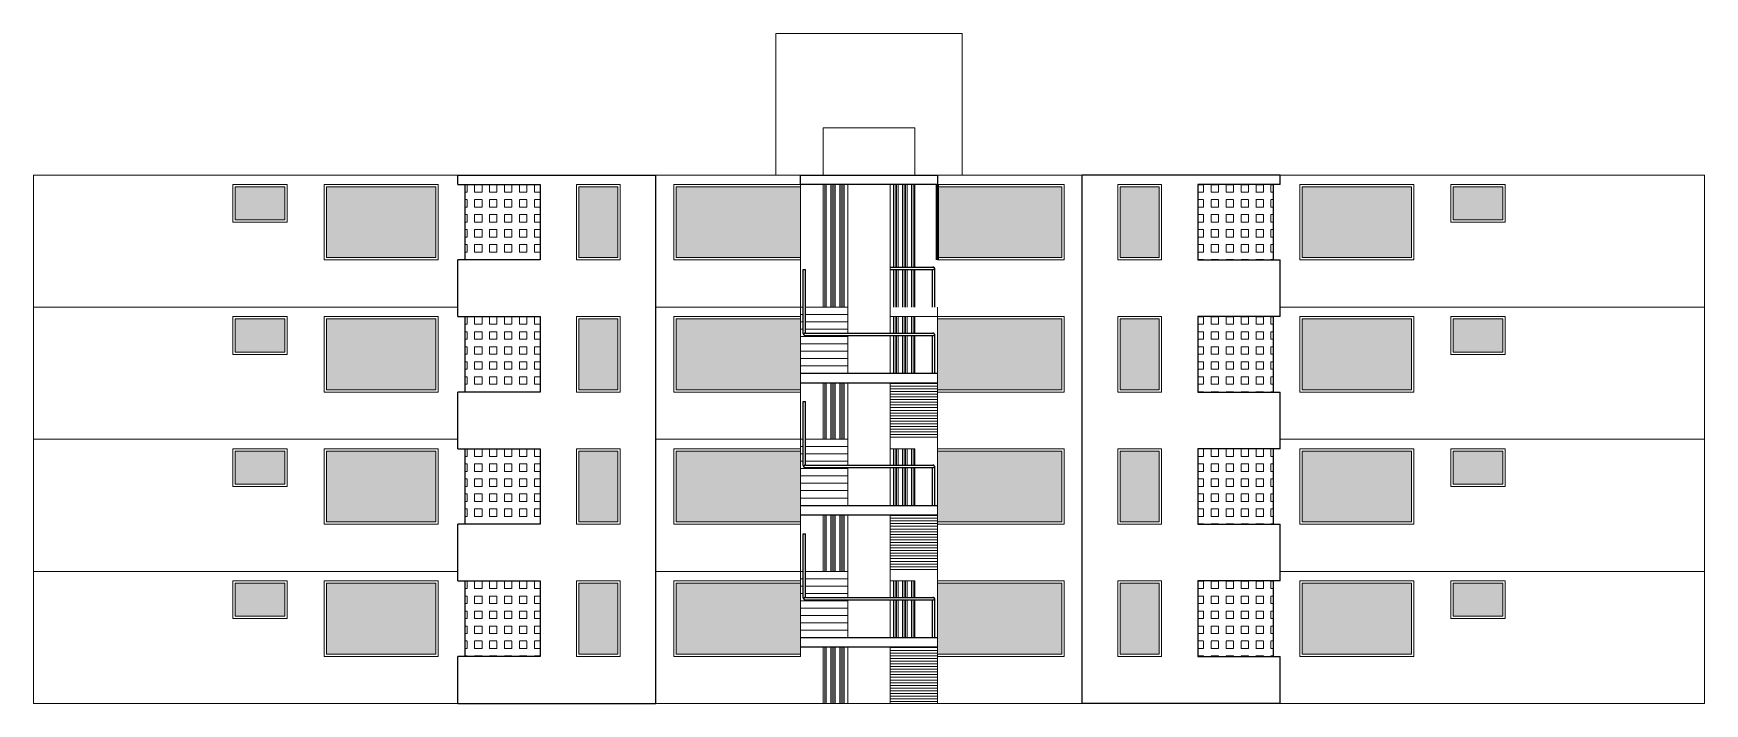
# Model space of a CAD drawing. Header units: millimetres. Extents: x 287 to 445, y 520 to 576.
# Drawn here: x 371.1 to 406.55, y 520.49 to 534.69 of the extents above; entities that cross this region are included whole.
import ezdxf

# ---------------------------------------------------------------- set-up
doc = ezdxf.new("R2010")
doc.units = ezdxf.units.MM
doc.header["$LTSCALE"] = 0.015
doc.layers.add('02 PrimerPlano', color=50, linetype='Continuous')
doc.layers.add('03 SegundoPlano', color=81, linetype='Continuous')
for name, color, linetype, lineweight in [('Muebles', 11, 'Continuous', 20), ('Muros', 41, 'Continuous', 60), ('Puertas', 31, 'Continuous', 20), ('Texturas', 38, 'Continuous', 0), ('Ventanas', 130, 'Continuous', 20)]:
    doc.layers.add(name, color=color, linetype=linetype, lineweight=lineweight)
pattern_1 = [(90, (-24.99358, 11.89692), (-0.1905, 1e-17), []), (90, (-24.96183, 11.92867), (-0.1905, 1e-17), []), (90, (-24.93008, 11.96042), (-0.1905, 1e-17), []), (90, (-24.89833, 11.99217), (-0.1905, 1e-17), [])]

msp = doc.modelspace()

# ---------------------------------------------------------------- hatches: boundary and pattern name
at = {"layer": 'Muebles'}
h = msp.add_hatch(color=5, dxfattribs=at)
h.set_gradient(color1=(0, 0, 255), one_color=1, tint=1, name='INVHEMISPHERICAL')
h.paths.add_polyline_path([(383.493, 531.44), (382.666, 531.44), (382.666, 529.94), (383.493, 529.94)])
h = msp.add_hatch(color=5, dxfattribs=at)
h.set_gradient(color1=(0, 0, 255), one_color=1, tint=1, name='INVHEMISPHERICAL')
h.paths.add_polyline_path([(387.369, 531.44), (384.732, 531.44), (384.732, 529.94), (387.369, 529.94)])
h = msp.add_hatch(color=5, dxfattribs=at)
h.set_gradient(color1=(0, 0, 255), one_color=1, tint=1, name='INVHEMISPHERICAL')
h.paths.add_polyline_path([(394.153, 531.44), (394.98, 531.44), (394.98, 529.94), (394.153, 529.94)])
h = msp.add_hatch(color=5, dxfattribs=at)
h.set_gradient(color1=(0, 0, 255), one_color=1, tint=1, name='INVHEMISPHERICAL')
h.paths.add_polyline_path([(383.493, 528.64), (382.666, 528.64), (382.666, 527.14), (383.493, 527.14)])
h = msp.add_hatch(color=5, dxfattribs=at)
h.set_gradient(color1=(0, 0, 255), one_color=1, tint=1, name='INVHEMISPHERICAL')
h.paths.add_polyline_path([(394.153, 528.64), (394.98, 528.64), (394.98, 527.14), (394.153, 527.14)])
h = msp.add_hatch(dxfattribs=at)
h.set_pattern_fill('LINE', color=256, scale=0.018, style=0)
h.set_pattern_definition([(0, (-24.993576, 17.49692), (0, 0.05715), [])])
h.paths.add_polyline_path([(390.273, 527.29), (389.273, 527.29), (389.273, 526.09), (390.273, 526.09)])
h = msp.add_hatch(color=5, dxfattribs=at)
h.set_gradient(color1=(0, 0, 255), one_color=1, tint=1, name='INVHEMISPHERICAL')
h.paths.add_polyline_path([(383.493, 525.84), (382.666, 525.84), (382.666, 524.34), (383.493, 524.34)])
h = msp.add_hatch(color=5, dxfattribs=at)
h.set_gradient(color1=(0, 0, 255), one_color=1, tint=1, name='INVHEMISPHERICAL')
h.paths.add_polyline_path([(394.153, 525.84), (394.98, 525.84), (394.98, 524.34), (394.153, 524.34)])
h = msp.add_hatch(dxfattribs=at)
h.set_pattern_fill('LINE', color=256, scale=0.018, style=0)
h.set_pattern_definition([(0, (-24.993576, 14.69692), (0, 0.05715), [])])
h.paths.add_polyline_path([(390.273, 524.49), (389.273, 524.49), (389.273, 523.29), (390.273, 523.29)])
h = msp.add_hatch(color=5, dxfattribs=at)
h.set_gradient(color1=(0, 0, 255), one_color=1, tint=1, name='INVHEMISPHERICAL')
h.paths.add_polyline_path([(383.493, 523.04), (382.666, 523.04), (382.666, 521.54), (383.493, 521.54)])
h = msp.add_hatch(color=5, dxfattribs=at)
h.set_gradient(color1=(0, 0, 255), one_color=1, tint=1, name='INVHEMISPHERICAL')
h.paths.add_polyline_path([(394.153, 523.04), (394.98, 523.04), (394.98, 521.54), (394.153, 521.54)])
h = msp.add_hatch(dxfattribs=at)
h.set_pattern_fill('LINE', color=256, scale=0.018, style=0)
h.set_pattern_definition([(0, (-24.993576, 11.89692), (0, 0.05715), [])])
h.paths.add_polyline_path([(390.273, 521.69), (389.273, 521.69), (389.273, 520.49), (390.273, 520.49)])
at = {"layer": 'Texturas'}
h = msp.add_hatch(dxfattribs=at)
h.set_pattern_fill('ANSI34', color=256, scale=0.01, angle=45, style=0)
h.set_pattern_definition(pattern_1)
h.paths.add_polyline_path([(388.373, 531.49), (387.848, 531.49), (387.848, 528.89), (388.373, 528.89)])
h = msp.add_hatch(dxfattribs=at)
h.set_pattern_fill('ANSI34', color=256, scale=0.01, angle=45, style=0)
h.set_pattern_definition(pattern_1)
h.paths.add_polyline_path([(389.798, 531.49), (389.273, 531.49), (389.273, 529.74), (389.798, 529.74)])
h.paths.add_polyline_path([(389.798, 529.69), (389.273, 529.69), (389.273, 528.89), (389.798, 528.89)])
h.paths.add_polyline_path([(389.798, 528.69), (389.273, 528.69), (389.273, 528.34), (389.798, 528.34)])
h.paths.add_polyline_path([(389.798, 528.29), (389.273, 528.29), (389.273, 527.49), (389.798, 527.49)])
h = msp.add_hatch(dxfattribs=at)
h.set_pattern_fill('ANSI34', color=256, scale=0.01, angle=45, style=0)
h.set_pattern_definition(pattern_1)
h.paths.add_polyline_path([(388.373, 527.29), (387.848, 527.29), (387.848, 526.09), (388.373, 526.09)])
h.paths.add_polyline_path([(388.373, 524.49), (387.848, 524.49), (387.848, 523.29), (388.373, 523.29)])
h.paths.add_polyline_path([(389.798, 525.49), (389.273, 525.49), (389.273, 524.69), (389.798, 524.69)])
h.paths.add_polyline_path([(389.798, 525.89), (389.273, 525.89), (389.273, 525.54), (389.798, 525.54)])
h.paths.add_polyline_path([(389.798, 523.09), (389.273, 523.09), (389.273, 522.74), (389.798, 522.74)])
h.paths.add_polyline_path([(389.798, 522.69), (389.273, 522.69), (389.273, 521.89), (389.798, 521.89)])
h = msp.add_hatch(dxfattribs=at)
h.set_pattern_fill('ANSI34', color=256, scale=0.01, angle=45, style=0)
h.set_pattern_definition(pattern_1)
h.paths.add_polyline_path([(388.373, 521.69), (387.848, 521.69), (387.848, 520.49), (388.373, 520.49)])
at = {"layer": 'Ventanas'}
h = msp.add_hatch(dxfattribs=at)
h.set_pattern_fill('SQUARE', color=256, scale=0.05, style=0)
h.set_pattern_definition([(0, (-24.99358, 11.89692), (0, 0.15875), [0.15875, -0.15875]), (90, (-24.99358, 11.89692), (-0.15875, 1e-17), [0.15875, -0.15875])])
h.paths.add_polyline_path([(381.848, 531.49), (380.248, 531.49), (380.248, 529.89), (381.848, 529.89)])
h = msp.add_hatch(dxfattribs=at)
h.set_pattern_fill('SQUARE', color=256, scale=0.05, style=0)
h.set_pattern_definition([(180, (802.63934, 11.89692), (0, 0.15875), [0.15875, -0.15875]), (90, (802.63934, 11.89692), (0.15875, 1e-17), [0.15875, -0.15875])])
h.paths.add_polyline_path([(395.798, 531.49), (397.398, 531.49), (397.398, 529.89), (395.798, 529.89)])
h = msp.add_hatch(color=5, dxfattribs=at)
h.set_gradient(color1=(0, 0, 255), one_color=1, tint=1, name='INVHEMISPHERICAL')
h.paths.add_polyline_path([(376.431, 531.44), (375.374, 531.44), (375.374, 530.74), (376.431, 530.74)])
h = msp.add_hatch(color=5, dxfattribs=at)
h.set_gradient(color1=(0, 0, 255), one_color=1, tint=1, name='INVHEMISPHERICAL')
h.paths.add_polyline_path([(379.636, 531.44), (377.316, 531.44), (377.316, 529.94), (379.636, 529.94)])
h = msp.add_hatch(color=5, dxfattribs=at)
h.set_gradient(color1=(0, 0, 255), one_color=1, tint=1, name='INVHEMISPHERICAL')
h.paths.add_polyline_path([(390.277, 531.44), (392.914, 531.44), (392.914, 529.94), (390.277, 529.94)])
h = msp.add_hatch(color=5, dxfattribs=at)
h.set_gradient(color1=(0, 0, 255), one_color=1, tint=1, name='INVHEMISPHERICAL')
h.paths.add_polyline_path([(398.01, 531.44), (400.33, 531.44), (400.33, 529.94), (398.01, 529.94)])
h = msp.add_hatch(color=5, dxfattribs=at)
h.set_gradient(color1=(0, 0, 255), one_color=1, tint=1, name='INVHEMISPHERICAL')
h.paths.add_polyline_path([(401.215, 531.44), (402.272, 531.44), (402.272, 530.74), (401.215, 530.74)])
h = msp.add_hatch(color=5, dxfattribs=at)
h.set_gradient(color1=(0, 0, 255), one_color=1, tint=1, name='INVHEMISPHERICAL')
h.paths.add_polyline_path([(376.431, 528.64), (375.374, 528.64), (375.374, 527.94), (376.431, 527.94)])
h = msp.add_hatch(color=5, dxfattribs=at)
h.set_gradient(color1=(0, 0, 255), one_color=1, tint=1, name='INVHEMISPHERICAL')
h.paths.add_polyline_path([(379.636, 528.64), (377.316, 528.64), (377.316, 527.14), (379.636, 527.14)])
h = msp.add_hatch(dxfattribs=at)
h.set_pattern_fill('SQUARE', color=256, scale=0.05, style=0)
h.set_pattern_definition([(0, (-24.99358, 9.09692), (0, 0.15875), [0.15875, -0.15875]), (90, (-24.99358, 9.09692), (-0.15875, 1e-17), [0.15875, -0.15875])])
h.paths.add_polyline_path([(381.848, 528.69), (380.248, 528.69), (380.248, 527.09), (381.848, 527.09)])
h = msp.add_hatch(color=5, dxfattribs=at)
h.set_gradient(color1=(0, 0, 255), one_color=1, tint=1, name='INVHEMISPHERICAL')
h.paths.add_polyline_path([(387.369, 528.64), (384.732, 528.64), (384.732, 527.14), (387.369, 527.14)])
h = msp.add_hatch(color=5, dxfattribs=at)
h.set_gradient(color1=(0, 0, 255), one_color=1, tint=1, name='INVHEMISPHERICAL')
h.paths.add_polyline_path([(390.277, 528.64), (392.914, 528.64), (392.914, 527.14), (390.277, 527.14)])
h = msp.add_hatch(dxfattribs=at)
h.set_pattern_fill('SQUARE', color=256, scale=0.05, style=0)
h.set_pattern_definition([(180, (802.63934, 9.09692), (0, 0.15875), [0.15875, -0.15875]), (90, (802.63934, 9.09692), (0.15875, 1e-17), [0.15875, -0.15875])])
h.paths.add_polyline_path([(395.798, 528.69), (397.398, 528.69), (397.398, 527.09), (395.798, 527.09)])
h = msp.add_hatch(color=5, dxfattribs=at)
h.set_gradient(color1=(0, 0, 255), one_color=1, tint=1, name='INVHEMISPHERICAL')
h.paths.add_polyline_path([(398.01, 528.64), (400.33, 528.64), (400.33, 527.14), (398.01, 527.14)])
h = msp.add_hatch(color=5, dxfattribs=at)
h.set_gradient(color1=(0, 0, 255), one_color=1, tint=1, name='INVHEMISPHERICAL')
h.paths.add_polyline_path([(401.215, 528.64), (402.272, 528.64), (402.272, 527.94), (401.215, 527.94)])
h = msp.add_hatch(color=5, dxfattribs=at)
h.set_gradient(color1=(0, 0, 255), one_color=1, tint=1, name='INVHEMISPHERICAL')
h.paths.add_polyline_path([(376.431, 525.84), (375.374, 525.84), (375.374, 525.14), (376.431, 525.14)])
h = msp.add_hatch(color=5, dxfattribs=at)
h.set_gradient(color1=(0, 0, 255), one_color=1, tint=1, name='INVHEMISPHERICAL')
h.paths.add_polyline_path([(379.636, 525.84), (377.316, 525.84), (377.316, 524.34), (379.636, 524.34)])
h = msp.add_hatch(dxfattribs=at)
h.set_pattern_fill('SQUARE', color=256, scale=0.05, style=0)
h.set_pattern_definition([(0, (-24.99358, 6.29692), (0, 0.15875), [0.15875, -0.15875]), (90, (-24.99358, 6.29692), (-0.15875, 1e-17), [0.15875, -0.15875])])
h.paths.add_polyline_path([(381.848, 525.89), (380.248, 525.89), (380.248, 524.29), (381.848, 524.29)])
h = msp.add_hatch(color=5, dxfattribs=at)
h.set_gradient(color1=(0, 0, 255), one_color=1, tint=1, name='INVHEMISPHERICAL')
h.paths.add_polyline_path([(387.369, 525.84), (384.732, 525.84), (384.732, 524.34), (387.369, 524.34)])
h = msp.add_hatch(color=5, dxfattribs=at)
h.set_gradient(color1=(0, 0, 255), one_color=1, tint=1, name='INVHEMISPHERICAL')
h.paths.add_polyline_path([(390.277, 525.84), (392.914, 525.84), (392.914, 524.34), (390.277, 524.34)])
h = msp.add_hatch(dxfattribs=at)
h.set_pattern_fill('SQUARE', color=256, scale=0.05, style=0)
h.set_pattern_definition([(180, (802.63934, 6.29692), (0, 0.15875), [0.15875, -0.15875]), (90, (802.63934, 6.29692), (0.15875, 1e-17), [0.15875, -0.15875])])
h.paths.add_polyline_path([(395.798, 525.89), (397.398, 525.89), (397.398, 524.29), (395.798, 524.29)])
h = msp.add_hatch(color=5, dxfattribs=at)
h.set_gradient(color1=(0, 0, 255), one_color=1, tint=1, name='INVHEMISPHERICAL')
h.paths.add_polyline_path([(398.01, 525.84), (400.33, 525.84), (400.33, 524.34), (398.01, 524.34)])
h = msp.add_hatch(color=5, dxfattribs=at)
h.set_gradient(color1=(0, 0, 255), one_color=1, tint=1, name='INVHEMISPHERICAL')
h.paths.add_polyline_path([(401.215, 525.84), (402.272, 525.84), (402.272, 525.14), (401.215, 525.14)])
h = msp.add_hatch(color=5, dxfattribs=at)
h.set_gradient(color1=(0, 0, 255), one_color=1, tint=1, name='INVHEMISPHERICAL')
h.paths.add_polyline_path([(376.431, 523.04), (375.374, 523.04), (375.374, 522.34), (376.431, 522.34)])
h = msp.add_hatch(color=5, dxfattribs=at)
h.set_gradient(color1=(0, 0, 255), one_color=1, tint=1, name='INVHEMISPHERICAL')
h.paths.add_polyline_path([(379.636, 523.04), (377.316, 523.04), (377.316, 521.54), (379.636, 521.54)])
h = msp.add_hatch(dxfattribs=at)
h.set_pattern_fill('SQUARE', color=256, scale=0.05, style=0)
h.set_pattern_definition([(0, (-24.99358, 3.49692), (0, 0.15875), [0.15875, -0.15875]), (90, (-24.99358, 3.49692), (-0.15875, 1e-17), [0.15875, -0.15875])])
h.paths.add_polyline_path([(381.848, 523.09), (380.248, 523.09), (380.248, 521.49), (381.848, 521.49)])
h = msp.add_hatch(color=5, dxfattribs=at)
h.set_gradient(color1=(0, 0, 255), one_color=1, tint=1, name='INVHEMISPHERICAL')
h.paths.add_polyline_path([(387.369, 523.04), (384.732, 523.04), (384.732, 521.54), (387.369, 521.54)])
h = msp.add_hatch(color=5, dxfattribs=at)
h.set_gradient(color1=(0, 0, 255), one_color=1, tint=1, name='INVHEMISPHERICAL')
h.paths.add_polyline_path([(390.277, 523.04), (392.914, 523.04), (392.914, 521.54), (390.277, 521.54)])
h = msp.add_hatch(dxfattribs=at)
h.set_pattern_fill('SQUARE', color=256, scale=0.05, style=0)
h.set_pattern_definition([(180, (802.63934, 3.49692), (0, 0.15875), [0.15875, -0.15875]), (90, (802.63934, 3.49692), (0.15875, 1e-17), [0.15875, -0.15875])])
h.paths.add_polyline_path([(395.798, 523.09), (397.398, 523.09), (397.398, 521.49), (395.798, 521.49)])
h = msp.add_hatch(color=5, dxfattribs=at)
h.set_gradient(color1=(0, 0, 255), one_color=1, tint=1, name='INVHEMISPHERICAL')
h.paths.add_polyline_path([(398.01, 523.04), (400.33, 523.04), (400.33, 521.54), (398.01, 521.54)])
h = msp.add_hatch(color=5, dxfattribs=at)
h.set_gradient(color1=(0, 0, 255), one_color=1, tint=1, name='INVHEMISPHERICAL')
h.paths.add_polyline_path([(401.215, 523.04), (402.272, 523.04), (402.272, 522.34), (401.215, 522.34)])

# ---------------------------------------------------------------- linework, layer by layer
for p, q in [((387.423, 529.69), (387.473, 529.69)), ((387.423, 528.334), (387.423, 529.69)), ((387.473, 528.34), (387.473, 529.69)), ((389.273, 529.74), (390.187, 529.74)), ((389.273, 529.69), (390.173, 529.69)), ((390.173, 528.89), (390.173, 529.69)), ((390.223, 528.89), (390.223, 529.69)), ((387.473, 528.34), (390.18, 528.34)), ((387.48, 528.29), (390.173, 528.29)), ((390.173, 527.49), (390.173, 528.29)), ((390.223, 527.49), (390.223, 528.29)), ((387.423, 526.89), (387.473, 526.89)), ((387.423, 525.534), (387.423, 526.89)), ((387.473, 525.54), (387.473, 526.89)), ((387.458, 525.49), (390.173, 525.49)), ((387.473, 525.54), (390.187, 525.54)), ((390.173, 524.69), (390.173, 525.49)), ((390.223, 524.69), (390.223, 525.49)), ((387.423, 522.734), (387.423, 524.09)), ((387.423, 524.09), (387.473, 524.09)), ((387.473, 522.74), (387.473, 524.09)), ((387.458, 522.69), (390.173, 522.69)), ((387.473, 522.74), (390.187, 522.74)), ((390.173, 521.89), (390.173, 522.69)), ((390.223, 521.89), (390.223, 522.69))]:
    msp.add_line(p, q)
for centre, radius, start, end in [((390.183, 529.715), 0.0263, 246.1981, 98.5499), ((390.173, 529.69), 0.05, 360, 48.3582), ((387.472, 528.34), 0.05, 180, 244.8513), ((387.469, 528.315), 0.0263, 81.4501, 293.8019), ((390.183, 528.315), 0.0263, 246.1981, 98.5499), ((390.173, 528.29), 0.05, 360, 48.3582), ((387.472, 525.54), 0.05, 180, 244.8513), ((387.469, 525.515), 0.0263, 81.4501, 293.8019), ((390.183, 525.515), 0.0263, 246.1981, 98.5499), ((390.173, 525.49), 0.05, 360, 48.3582), ((387.472, 522.74), 0.05, 180, 244.8513), ((387.469, 522.715), 0.0263, 81.4501, 293.8019), ((390.183, 522.715), 0.0263, 246.1981, 98.5499), ((390.173, 522.69), 0.05, 360, 48.3582)]:
    msp.add_arc(centre, radius, start, end)
at = {"layer": '02 PrimerPlano'}
for p, q in [((387.371, 527.49), (388.373, 527.49)), ((387.371, 527.29), (390.273, 527.29)), ((388.373, 527.49), (389.273, 527.49)), ((389.273, 527.49), (390.273, 527.49)), ((387.371, 524.69), (388.373, 524.69)), ((387.371, 524.49), (390.273, 524.49)), ((388.373, 524.69), (389.273, 524.69)), ((389.273, 524.69), (390.273, 524.69)), ((387.371, 521.89), (388.373, 521.89)), ((388.373, 521.89), (389.273, 521.89)), ((389.273, 521.89), (390.273, 521.89)), ((387.371, 521.69), (390.273, 521.69))]:
    msp.add_line(p, q, dxfattribs=at)
msp.add_lwpolyline([(387.373, 531.69), (390.273, 531.69), (390.277, 531.49), (387.369, 531.49)], close=True, dxfattribs=at)
at = {"layer": '03 SegundoPlano'}
for p, q in [((380.098, 531.69), (384.298, 531.69)), ((380.098, 531.49), (380.098, 531.69)), ((380.248, 531.49), (380.248, 529.89)), ((384.298, 528.89), (384.298, 531.69)), ((393.348, 528.89), (393.348, 531.69)), ((397.548, 531.69), (393.348, 531.69)), ((397.398, 531.49), (397.398, 529.89)), ((397.548, 531.49), (397.548, 531.69)), ((380.098, 528.89), (380.098, 529.89)), ((397.548, 528.89), (397.548, 529.89)), ((380.098, 528.69), (380.098, 528.89)), ((380.248, 528.69), (380.248, 527.09)), ((384.298, 526.09), (384.298, 528.89)), ((393.348, 526.09), (393.348, 528.89)), ((397.398, 528.69), (397.398, 527.09)), ((397.548, 528.69), (397.548, 528.89)), ((380.098, 526.09), (380.098, 527.09)), ((397.548, 526.09), (397.548, 527.09)), ((380.098, 525.89), (380.098, 526.09)), ((380.248, 525.89), (380.248, 524.29)), ((384.298, 523.29), (384.298, 526.09)), ((393.348, 523.29), (393.348, 526.09)), ((397.398, 525.89), (397.398, 524.29)), ((397.548, 525.89), (397.548, 526.09)), ((380.098, 523.29), (380.098, 524.29)), ((397.548, 523.29), (397.548, 524.29)), ((380.098, 523.09), (380.098, 523.29)), ((380.248, 523.09), (380.248, 521.49)), ((384.298, 520.49), (384.298, 523.29)), ((393.348, 520.49), (393.348, 523.29)), ((397.398, 523.09), (397.398, 521.49)), ((397.548, 523.09), (397.548, 523.29)), ((380.098, 520.49), (380.098, 521.49)), ((397.548, 520.49), (397.548, 521.49)), ((380.098, 520.49), (384.298, 520.49)), ((397.548, 520.49), (393.348, 520.49))]:
    msp.add_line(p, q, dxfattribs=at)
for points in [[(380.098, 531.49), (381.848, 531.49), (381.848, 529.89), (380.098, 529.89)], [(397.548, 531.49), (395.798, 531.49), (395.798, 529.89), (397.548, 529.89)], [(380.098, 528.69), (381.848, 528.69), (381.848, 527.09), (380.098, 527.09)], [(397.548, 528.69), (395.798, 528.69), (395.798, 527.09), (397.548, 527.09)], [(380.098, 525.89), (381.848, 525.89), (381.848, 524.29), (380.098, 524.29)], [(397.548, 525.89), (395.798, 525.89), (395.798, 524.29), (397.548, 524.29)], [(380.098, 523.09), (381.848, 523.09), (381.848, 521.49), (380.098, 521.49)], [(397.548, 523.09), (395.798, 523.09), (395.798, 521.49), (397.548, 521.49)]]:
    msp.add_lwpolyline(points, dxfattribs=at)
at = {"layer": 'Muebles'}
for p, q in [((387.373, 521.49), (387.373, 531.49)), ((388.373, 528.34), (388.373, 531.49)), ((389.273, 529.74), (389.273, 531.49)), ((389.273, 529.74), (389.273, 529.69)), ((389.273, 528.34), (389.273, 529.69)), ((387.371, 528.735), (387.423, 528.735)), ((387.373, 528.89), (387.423, 528.89)), ((387.473, 528.89), (388.373, 528.89)), ((387.473, 528.735), (388.373, 528.735)), ((390.273, 520.49), (390.273, 528.69)), ((387.371, 528.579), (387.423, 528.579)), ((387.371, 528.424), (387.423, 528.424)), ((387.371, 528.268), (388.373, 528.268)), ((387.473, 528.579), (388.373, 528.579)), ((387.473, 528.424), (388.373, 528.424)), ((388.373, 527.49), (388.373, 528.29)), ((388.373, 527.49), (388.373, 528.29)), ((389.273, 527.49), (389.273, 528.29)), ((389.273, 527.49), (389.273, 528.29)), ((387.371, 528.113), (388.373, 528.113)), ((387.371, 527.957), (388.373, 527.957)), ((387.371, 527.802), (388.373, 527.802)), ((387.371, 527.646), (388.373, 527.646)), ((388.373, 527.29), (388.373, 526.09)), ((388.373, 525.54), (388.373, 527.29)), ((389.273, 527.29), (389.273, 526.09)), ((389.273, 525.54), (389.273, 527.29)), ((387.371, 525.935), (387.423, 525.935)), ((387.373, 526.09), (387.423, 526.09)), ((387.473, 526.09), (388.373, 526.09)), ((387.473, 525.935), (388.373, 525.935)), ((387.371, 525.779), (387.423, 525.779)), ((387.371, 525.624), (387.423, 525.624)), ((387.371, 525.468), (388.373, 525.468)), ((387.473, 525.779), (388.373, 525.779)), ((387.473, 525.624), (388.373, 525.624)), ((388.373, 524.69), (388.373, 525.49)), ((388.373, 524.69), (388.373, 525.49)), ((389.273, 524.69), (389.273, 525.49)), ((389.273, 524.69), (389.273, 525.49)), ((387.371, 525.313), (388.373, 525.313)), ((387.371, 525.157), (388.373, 525.157)), ((387.371, 525.002), (388.373, 525.002)), ((387.371, 524.846), (388.373, 524.846)), ((388.373, 522.74), (388.373, 524.49)), ((388.373, 524.49), (388.373, 523.29)), ((389.273, 522.74), (389.273, 524.49)), ((389.273, 524.49), (389.273, 523.29)), ((387.371, 523.135), (387.423, 523.135)), ((387.371, 522.979), (387.423, 522.979)), ((387.373, 523.29), (387.423, 523.29)), ((387.473, 523.29), (388.373, 523.29)), ((387.473, 523.135), (388.373, 523.135)), ((387.473, 522.979), (388.373, 522.979)), ((387.371, 522.824), (387.423, 522.824)), ((387.371, 522.668), (388.373, 522.668)), ((387.473, 522.824), (388.373, 522.824)), ((388.373, 521.89), (388.373, 522.69)), ((389.273, 521.89), (389.273, 522.69)), ((387.371, 522.513), (388.373, 522.513)), ((387.371, 522.357), (388.373, 522.357)), ((387.371, 522.202), (388.373, 522.202)), ((387.371, 522.046), (388.373, 522.046)), ((388.373, 521.69), (388.373, 520.49)), ((389.273, 521.69), (389.273, 520.49))]:
    msp.add_line(p, q, dxfattribs=at)
at = {"layer": 'Muros'}
msp.add_line((390.273, 529.89), (390.273, 531.49), dxfattribs=at)
at = {"layer": 'Puertas'}
for p, q in [((387.848, 531.49), (387.848, 528.89)), ((389.798, 531.49), (389.798, 529.74)), ((389.798, 529.69), (389.798, 528.89)), ((389.798, 528.69), (389.798, 528.34)), ((389.798, 528.29), (389.798, 527.49)), ((387.848, 527.29), (387.848, 526.09)), ((389.798, 525.89), (389.273, 525.89)), ((389.798, 525.89), (389.798, 525.54)), ((389.798, 525.49), (389.798, 524.69)), ((387.848, 524.49), (387.848, 523.29)), ((389.798, 523.09), (389.273, 523.09)), ((389.798, 523.09), (389.798, 522.74)), ((389.798, 522.69), (389.798, 521.89)), ((387.848, 521.69), (387.848, 520.49))]:
    msp.add_line(p, q, dxfattribs=at)
at = {"layer": 'Ventanas'}
for p, q in [((390.798, 534.69), (386.848, 534.69)), ((386.848, 534.69), (386.848, 531.69)), ((390.798, 534.69), (390.798, 531.69)), ((387.848, 532.69), (387.848, 531.69)), ((389.798, 532.69), (387.848, 532.69)), ((389.798, 532.69), (389.798, 531.69)), ((371.096, 520.49), (371.096, 531.69)), ((380.098, 531.69), (371.096, 531.69)), ((387.373, 531.69), (384.298, 531.69)), ((387.373, 531.69), (384.298, 531.69)), ((390.273, 531.69), (393.348, 531.69)), ((393.348, 528.89), (393.348, 531.69)), ((397.548, 531.69), (406.55, 531.69)), ((406.55, 520.49), (406.55, 531.69)), ((380.098, 528.89), (371.096, 528.89)), ((387.373, 528.89), (384.298, 528.89)), ((387.373, 528.89), (384.298, 528.89)), ((390.273, 528.69), (390.273, 528.89)), ((393.348, 526.09), (393.348, 528.89)), ((397.548, 528.89), (406.55, 528.89)), ((380.098, 526.09), (371.096, 526.09)), ((387.373, 526.09), (384.298, 526.09)), ((387.373, 526.09), (384.298, 526.09)), ((393.348, 523.29), (393.348, 526.09)), ((397.548, 526.09), (406.55, 526.09)), ((380.098, 523.29), (371.096, 523.29)), ((387.373, 523.29), (384.298, 523.29)), ((393.348, 520.49), (393.348, 523.29)), ((397.548, 523.29), (406.55, 523.29)), ((380.098, 520.49), (371.096, 520.49)), ((393.348, 520.49), (384.298, 520.49)), ((397.548, 520.49), (406.55, 520.49))]:
    msp.add_line(p, q, dxfattribs=at)
for points in [[(375.324, 531.49), (376.481, 531.49), (376.481, 530.69), (375.324, 530.69)], [(377.266, 531.49), (379.686, 531.49), (379.686, 529.89), (377.266, 529.89)], [(382.616, 531.49), (383.543, 531.49), (383.543, 529.89), (382.616, 529.89)], [(395.03, 531.49), (394.103, 531.49), (394.103, 529.89), (395.03, 529.89)], [(400.38, 531.49), (397.96, 531.49), (397.96, 529.89), (400.38, 529.89)], [(402.322, 531.49), (401.165, 531.49), (401.165, 530.69), (402.322, 530.69)], [(375.374, 531.44), (376.431, 531.44), (376.431, 530.74), (375.374, 530.74)], [(377.316, 531.44), (379.636, 531.44), (379.636, 529.94), (377.316, 529.94)], [(382.666, 531.44), (383.493, 531.44), (383.493, 529.94), (382.666, 529.94)], [(384.732, 531.44), (387.369, 531.44), (387.369, 529.94), (384.732, 529.94)], [(392.914, 531.44), (390.277, 531.44), (390.277, 529.94), (392.914, 529.94)], [(394.98, 531.44), (394.153, 531.44), (394.153, 529.94), (394.98, 529.94)], [(400.33, 531.44), (398.01, 531.44), (398.01, 529.94), (400.33, 529.94)], [(402.272, 531.44), (401.215, 531.44), (401.215, 530.74), (402.272, 530.74)], [(375.324, 528.69), (376.481, 528.69), (376.481, 527.89), (375.324, 527.89)], [(375.374, 528.64), (376.431, 528.64), (376.431, 527.94), (375.374, 527.94)], [(377.266, 528.69), (379.686, 528.69), (379.686, 527.09), (377.266, 527.09)], [(377.316, 528.64), (379.636, 528.64), (379.636, 527.14), (377.316, 527.14)], [(382.616, 528.69), (383.543, 528.69), (383.543, 527.09), (382.616, 527.09)], [(382.666, 528.64), (383.493, 528.64), (383.493, 527.14), (382.666, 527.14)], [(384.732, 528.64), (387.369, 528.64), (387.369, 527.14), (384.732, 527.14)], [(392.914, 528.64), (390.277, 528.64), (390.277, 527.14), (392.914, 527.14)], [(395.03, 528.69), (394.103, 528.69), (394.103, 527.09), (395.03, 527.09)], [(394.98, 528.64), (394.153, 528.64), (394.153, 527.14), (394.98, 527.14)], [(400.38, 528.69), (397.96, 528.69), (397.96, 527.09), (400.38, 527.09)], [(400.33, 528.64), (398.01, 528.64), (398.01, 527.14), (400.33, 527.14)], [(402.322, 528.69), (401.165, 528.69), (401.165, 527.89), (402.322, 527.89)], [(402.272, 528.64), (401.215, 528.64), (401.215, 527.94), (402.272, 527.94)], [(375.324, 525.89), (376.481, 525.89), (376.481, 525.09), (375.324, 525.09)], [(375.374, 525.84), (376.431, 525.84), (376.431, 525.14), (375.374, 525.14)], [(377.266, 525.89), (379.686, 525.89), (379.686, 524.29), (377.266, 524.29)], [(377.316, 525.84), (379.636, 525.84), (379.636, 524.34), (377.316, 524.34)], [(382.616, 525.89), (383.543, 525.89), (383.543, 524.29), (382.616, 524.29)], [(382.666, 525.84), (383.493, 525.84), (383.493, 524.34), (382.666, 524.34)], [(384.732, 525.84), (387.369, 525.84), (387.369, 524.34), (384.732, 524.34)], [(392.914, 525.84), (390.277, 525.84), (390.277, 524.34), (392.914, 524.34)], [(395.03, 525.89), (394.103, 525.89), (394.103, 524.29), (395.03, 524.29)], [(394.98, 525.84), (394.153, 525.84), (394.153, 524.34), (394.98, 524.34)], [(400.38, 525.89), (397.96, 525.89), (397.96, 524.29), (400.38, 524.29)], [(400.33, 525.84), (398.01, 525.84), (398.01, 524.34), (400.33, 524.34)], [(402.322, 525.89), (401.165, 525.89), (401.165, 525.09), (402.322, 525.09)], [(402.272, 525.84), (401.215, 525.84), (401.215, 525.14), (402.272, 525.14)], [(375.324, 523.09), (376.481, 523.09), (376.481, 522.29), (375.324, 522.29)], [(375.374, 523.04), (376.431, 523.04), (376.431, 522.34), (375.374, 522.34)], [(377.266, 523.09), (379.686, 523.09), (379.686, 521.49), (377.266, 521.49)], [(377.316, 523.04), (379.636, 523.04), (379.636, 521.54), (377.316, 521.54)], [(382.616, 523.09), (383.543, 523.09), (383.543, 521.49), (382.616, 521.49)], [(382.666, 523.04), (383.493, 523.04), (383.493, 521.54), (382.666, 521.54)], [(384.732, 523.04), (387.369, 523.04), (387.369, 521.54), (384.732, 521.54)], [(392.914, 523.04), (390.277, 523.04), (390.277, 521.54), (392.914, 521.54)], [(395.03, 523.09), (394.103, 523.09), (394.103, 521.49), (395.03, 521.49)], [(394.98, 523.04), (394.153, 523.04), (394.153, 521.54), (394.98, 521.54)], [(400.38, 523.09), (397.96, 523.09), (397.96, 521.49), (400.38, 521.49)], [(400.33, 523.04), (398.01, 523.04), (398.01, 521.54), (400.33, 521.54)], [(402.322, 523.09), (401.165, 523.09), (401.165, 522.29), (402.322, 522.29)], [(402.272, 523.04), (401.215, 523.04), (401.215, 522.34), (402.272, 522.34)]]:
    msp.add_lwpolyline(points, close=True, dxfattribs=at)
for points in [[(387.373, 529.89), (384.682, 529.89), (384.682, 531.49), (387.373, 531.49)], [(390.273, 529.89), (392.964, 529.89), (392.964, 531.49), (390.273, 531.49)], [(387.373, 527.09), (384.682, 527.09), (384.682, 528.69), (387.373, 528.69)], [(390.273, 527.09), (392.964, 527.09), (392.964, 528.69), (389.273, 528.69)], [(387.373, 524.29), (384.682, 524.29), (384.682, 525.89), (387.373, 525.89)], [(390.273, 524.29), (392.964, 524.29), (392.964, 525.89), (390.273, 525.89)], [(387.373, 521.49), (384.682, 521.49), (384.682, 523.09), (387.373, 523.09)], [(390.273, 521.49), (392.964, 521.49), (392.964, 523.09), (390.273, 523.09)]]:
    msp.add_lwpolyline(points, dxfattribs=at)

doc.saveas('drawing.dxf')
